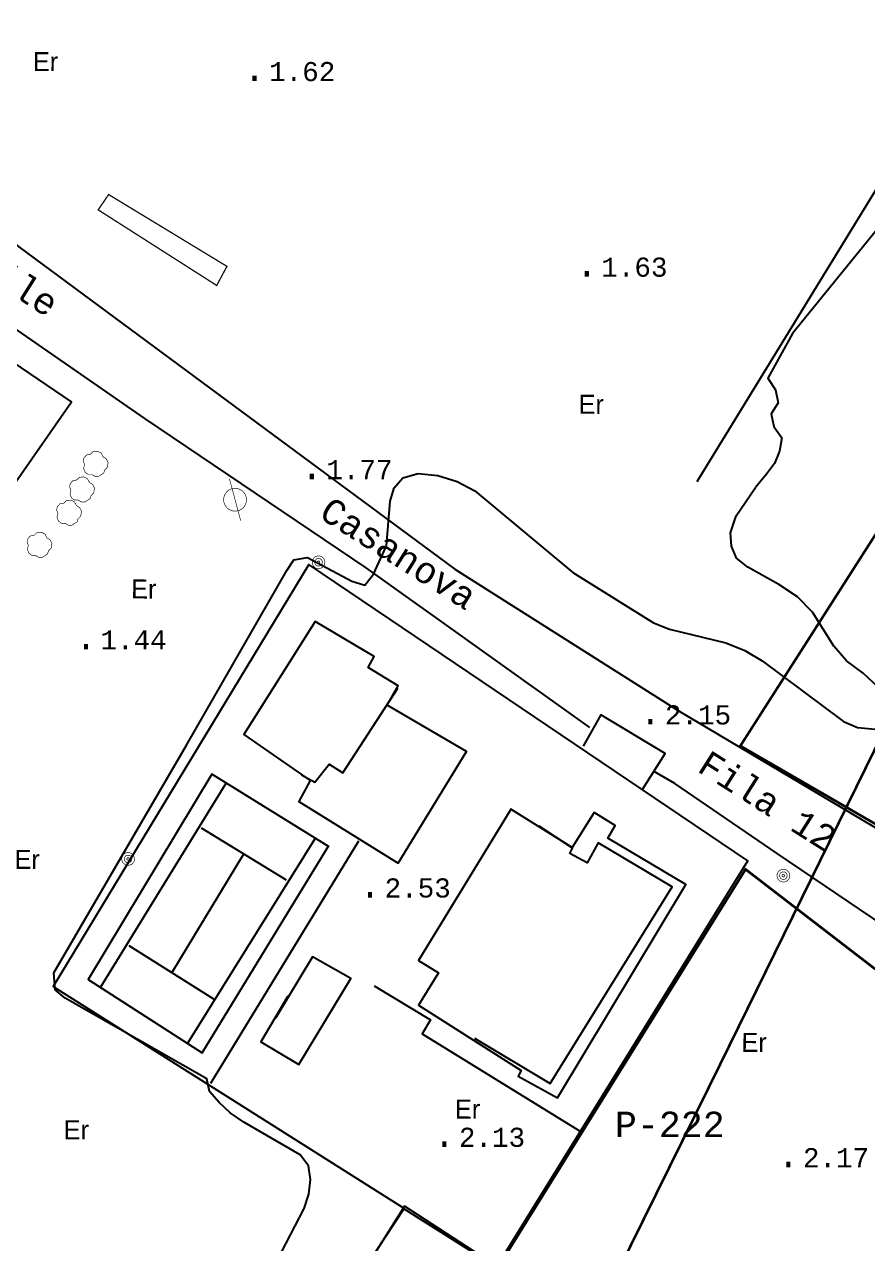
# Model space of a CAD drawing. Extents: x 743000 to 743800, y 4405200 to 4405700.
# Drawn here: x 743291.9 to 743358.1, y 4405360.5 to 4405456.1 of the extents above; entities that cross this region are included whole.
import ezdxf

# ---------------------------------------------------------------- set-up
doc = ezdxf.new("R2010")
doc.units = 0
doc.header["$MEASUREMENT"] = 0
for name, color, linetype in [('18', 7, 'CONTINUOUS'), ('2', 7, 'CONTINUOUS'), ('21', 7, 'CONTINUOUS'), ('24', 7, 'CONTINUOUS'), ('34', 7, 'CONTINUOUS'), ('41', 7, 'CONTINUOUS'), ('42', 7, 'CONTINUOUS'), ('45', 7, 'CONTINUOUS'), ('46', 7, 'CONTINUOUS'), ('50', 7, 'CONTINUOUS'), ('51', 7, 'CONTINUOUS'), ('54', 7, 'CONTINUOUS'), ('6', 7, 'CONTINUOUS'), ('7', 7, 'CONTINUOUS'), ('8', 7, 'CONTINUOUS')]:
    doc.layers.add(name, color=color, linetype=linetype)
doc.styles.add('MONOTXT', font='monotxt', dxfattribs={"height": 0.2})
doc.styles.get("Standard").update_dxf_attribs({"font": 'txt', "height": 0.2})

msp = doc.modelspace()

# ---------------------------------------------------------------- linework, layer by layer
at = {"layer": '18', "color": 3, "linetype": 'Continuous', "const_width": 0.2}
msp.add_lwpolyline([(743281.2, 4405272.04), (743285.31, 4405278.33), (743294.8699999999, 4405292.97), (743308.6099999999, 4405313.85), (743312.17, 4405319.15), (743322.8899999999, 4405332.82), (743328.7199999999, 4405340), (743330.7900000002, 4405342.73), (743346.3100000002, 4405374.15), (743389.0899999999, 4405461.23), (743401.1800000002, 4405484.66), (743408.76, 4405499.69)], dxfattribs=at)
at = {"layer": '2', "color": 7, "linetype": 'Continuous'}
msp.add_3dface([(743800, 4405200), (743800, 4405700), (743000.0000000001, 4405700), (743000.0000000001, 4405200)], dxfattribs=at)
at = {"layer": '21', "color": 30, "linetype": 'Continuous', "elevation": 2}
for points in [[(743374.21, 4405467.61), (743363.4999999999, 4405449.72), (743362.3, 4405447.64), (743362.28, 4405446.43), (743362.4699999999, 4405445.37), (743362.32, 4405444.33), (743352.19, 4405431.89), (743350.2699999998, 4405428.39), (743350.8599999999, 4405427.49), (743351.0899999999, 4405426.45), (743350.54, 4405425.59), (743350.7299999999, 4405424.6), (743351.3699999999, 4405423.72), (743351.19, 4405422.66), (743350.7799999998, 4405421.7)], [(743350.7799999998, 4405421.7), (743350.17, 4405420.87), (743349.3000000002, 4405419.82)], [(743311.03, 4405357.810000001), (743313.8999999998, 4405363.3), (743314.26, 4405364.42), (743314.4, 4405365.57), (743314.2399999999, 4405366.63), (743313.5699999998, 4405367.5), (743309.1499999998, 4405370.05), (743308.0899999999, 4405370.8), (743307.2299999999, 4405371.6), (743306.46, 4405372.46), (743306.2499999999, 4405373.46), (743295.13, 4405379.77), (743294.3499999999, 4405380.44), (743294.25, 4405381.77), (743304.6599999998, 4405399.61), (743312.5299999998, 4405413.31), (743313.09, 4405414.14), (743314.15, 4405414.33), (743317.6399999999, 4405412.47), (743318.6499999998, 4405412.17), (743319.3299999998, 4405413.03), (743320.3499999999, 4405415.24), (743320.64, 4405418.74), (743320.94, 4405419.79), (743321.63, 4405420.58), (743322.8299999998, 4405420.92), (743324.37, 4405420.77), (743325.89, 4405420.3), (743327.28, 4405419.560000001), (743334.97, 4405413.15), (743341.2999999998, 4405409.2), (743342.5599999998, 4405408.71), (743346.9699999999, 4405407.65), (743348.45, 4405407.05), (743349.8100000002, 4405406.22), (743356.2, 4405401.48), (743357.29, 4405401), (743358.69, 4405400.86)], [(743358.9299999998, 4405404.17), (743357.75, 4405405.25), (743356.4400000002, 4405406.23), (743355.4399999998, 4405407.38), (743353.78, 4405410.05), (743352.5899999999, 4405411.25), (743351.1299999999, 4405412.22), (743348.6900000002, 4405413.57), (743347.8199999998, 4405414.29), (743347.4100000001, 4405415.21), (743347.3499999999, 4405416.27), (743347.77, 4405417.61), (743349.3000000002, 4405419.82)]]:
    msp.add_lwpolyline(points, dxfattribs=at)
at = {"layer": '34', "color": 1, "linetype": 'Continuous'}
msp.add_polyline3d([(743312.6099999999, 4405379.93, 2.65), (743310.4999999999, 4405376.35, 2.55), (743313.4799999999, 4405374.57, 2.55), (743317.5499999998, 4405381.32, 2.71), (743314.55, 4405383.01, 2.71), (743311.6500000001, 4405378.2, 2.65)], dxfattribs=at)
at = {"layer": '41', "color": 1, "linetype": 'Continuous', "extrusion": (-0.8536966116833796, 0.5207706742898613, 0), "const_width": 0.05, "elevation": 1659624.047068}
msp.add_lwpolyline([(-4147944.137868322, 3.32), (-4147982.254453951, 3.3)], dxfattribs=at)
at = {"layer": '41', "color": 1, "linetype": 'Continuous', "extrusion": (-0.8557928558914253, 0.5173186520948168, 0), "const_width": 0.05, "elevation": 1642854.389408}
msp.add_lwpolyline([(-4154585.478487763, 2.03), (-4154612.541111434, 2.43)], dxfattribs=at)
at = {"layer": '41', "color": 1, "linetype": 'Continuous'}
for points in [[(743329.09, 4405358.87, 8.39), (743348.6900000002, 4405390.54, 3.43), (743314.25, 4405413.78, 2.94), (743294.2, 4405380.69, 2.93), (743321.6199999999, 4405363.37, 8.15)], [(743349.99, 4405345.13, 4.14), (743321.7699999998, 4405363.46, 8.03), (743305.7199999999, 4405337.96, 3.91), (743333.7499999999, 4405319.78, 4.25), (743349.8100000002, 4405345.22, 4.26)]]:
    msp.add_polyline3d(points, dxfattribs=at)
at = {"layer": '42', "color": 3, "linetype": 'Continuous', "const_width": 0.05}
for points, elevation in [([(743298.17, 4405420.96), (743297.76, 4405420.69), (743297.49, 4405420.69), (743297.23, 4405420.84), (743296.9499999998, 4405420.84), (743296.72, 4405421), (743296.5899999999, 4405421.3), (743296.66, 4405421.63), (743296.5600000002, 4405421.89), (743296.61, 4405422.14), (743296.82, 4405422.37), (743297.12, 4405422.42), (743297.3299999998, 4405422.63), (743297.68, 4405422.66), (743297.9599999998, 4405422.52), (743298.1299999999, 4405422.21), (743298.3699999999, 4405422.07), (743298.51, 4405421.78), (743298.45, 4405421.4), (743298.2399999999, 4405421.2), (743298.17, 4405420.96)], 3.72), ([(743297.0999999999, 4405418.95), (743296.6899999998, 4405418.68), (743296.42, 4405418.68), (743296.1599999998, 4405418.83), (743295.88, 4405418.83), (743295.6499999998, 4405418.99), (743295.52, 4405419.29), (743295.59, 4405419.62), (743295.4899999999, 4405419.88), (743295.54, 4405420.13), (743295.7499999999, 4405420.36), (743296.05, 4405420.41), (743296.2599999999, 4405420.62), (743296.61, 4405420.65), (743296.89, 4405420.51), (743297.06, 4405420.2), (743297.3, 4405420.06), (743297.44, 4405419.77), (743297.38, 4405419.39), (743297.17, 4405419.19), (743297.0999999999, 4405418.95)], 3.65), ([(743296.0799999998, 4405417.13), (743295.6699999998, 4405416.86), (743295.4, 4405416.86), (743295.1399999999, 4405417.01), (743294.86, 4405417.01), (743294.6299999999, 4405417.17), (743294.5, 4405417.47), (743294.5699999998, 4405417.8), (743294.4699999999, 4405418.06), (743294.52, 4405418.310000001), (743294.7299999999, 4405418.54), (743295.03, 4405418.59), (743295.2399999999, 4405418.8), (743295.59, 4405418.83), (743295.87, 4405418.69), (743296.04, 4405418.38), (743296.28, 4405418.24), (743296.42, 4405417.95), (743296.3599999999, 4405417.57), (743296.15, 4405417.37), (743296.0799999998, 4405417.13)], 3.47), ([(743293.76, 4405414.61), (743293.3499999999, 4405414.34), (743293.0799999998, 4405414.34), (743292.82, 4405414.49), (743292.54, 4405414.49), (743292.31, 4405414.65), (743292.18, 4405414.95), (743292.2499999999, 4405415.28), (743292.15, 4405415.54), (743292.1999999998, 4405415.79), (743292.41, 4405416.02), (743292.7099999998, 4405416.07), (743292.92, 4405416.28), (743293.27, 4405416.31), (743293.5499999998, 4405416.17), (743293.7199999999, 4405415.86), (743293.9599999998, 4405415.72), (743294.0999999999, 4405415.43), (743294.0399999998, 4405415.05), (743293.83, 4405414.85), (743293.76, 4405414.61)], 3.3)]:
    msp.add_lwpolyline(points, dxfattribs=dict(at, elevation=elevation))
at = {"layer": '45', "color": 1, "linetype": 'Continuous'}
for p, q in [((743344.7199999999, 4405420.28, 2.17), (743373.2399999999, 4405466.85, 1.95)), ((743306.5700000002, 4405373.11, 2.88), (743318.1900000002, 4405392.12, 6.49))]:
    msp.add_line(p, q, dxfattribs=at)
at = {"layer": '45', "color": 1, "linetype": 'Continuous', "extrusion": (-0.1089205120022778, -0.172674327103611, 0.9789381486204719), "elevation": -841648.069812}
msp.add_lwpolyline([(-1721613.849122779, 4035763.752201946), (-1721624.832915384, 4035763.752201946), (-1721624.989227512, 4035755.523242928)], dxfattribs=at)
at = {"layer": '46', "color": 7, "linetype": 'Continuous', "const_width": 0.2}
for points in [[(743370.31, 4405386.73), (743348.11, 4405399.560000001), (743368.99, 4405432.2), (743386.17, 4405459.35), (743401.52, 4405445.95), (743386.71, 4405417.65), (743370.31, 4405386.73)], [(743333.7099999998, 4405319.44), (743317.62, 4405329.89), (743333.6499999998, 4405355.32), (743329.02, 4405358.54), (743348.52, 4405389.88), (743368.44, 4405374.56), (743349.44, 4405344.79), (743333.6800000002, 4405319.26)]]:
    msp.add_lwpolyline(points, dxfattribs=at)
at = {"layer": '51', "color": 1, "linetype": 'Continuous', "const_width": 0.1, "elevation": 4.9}
msp.add_lwpolyline([(743297.7299999999, 4405441.59), (743307.0299999998, 4405435.66), (743307.83, 4405437.16), (743298.55, 4405442.79), (743297.7299999999, 4405441.59)], dxfattribs=at)
at = {"layer": '51', "color": 1, "linetype": 'Continuous'}
for points in [[(743280.08, 4405427.94, 4), (743291.27, 4405420.27, 4.9), (743295.6299999999, 4405426.54, 4.85), (743287.0299999998, 4405432.36, 4.77), (743286.1, 4405430.82, 4.32), (743288.5399999998, 4405429.34, 5.32), (743286.16, 4405426.1, 5.29), (743281.2, 4405429.41, 4.21), (743280.08, 4405427.94, 4)], [(743321.27, 4405390.37, 6.08), (743326.6199999999, 4405399.13, 6.09), (743320.39, 4405402.76, 7.92), (743321.27, 4405404.26, 7.63), (743318.9200000002, 4405405.71, 7.57), (743319.37, 4405406.56, 7.5), (743314.7499999999, 4405409.32, 7.5), (743309.1499999998, 4405400.46, 7.5), (743314.37, 4405396.85, 7.72), (743313.4699999999, 4405395.21, 5.96), (743321.27, 4405390.37, 6.08)], [(743313.68, 4405397.28, 7.51), (743314.7399999999, 4405396.72, 7.5), (743315.8399999999, 4405398.12, 7.56), (743316.92, 4405397.45, 7.56), (743321.23, 4405404.08, 7.56)], [(743330.1199999999, 4405394.62, 8.37), (743322.8499999999, 4405382.74, 8.36), (743324.4199999998, 4405381.76, 8.9), (743322.8499999999, 4405379.23, 8.9), (743330.91, 4405374.11, 9.34), (743330.69, 4405373.67, 3.62), (743333.76, 4405371.96, 4.79), (743343.8299999998, 4405388.7, 4.74), (743337.7099999998, 4405392.33, 3.54), (743338.3, 4405393.32, 2.8), (743336.6400000001, 4405394.33, 2.8), (743334.9099999998, 4405391.6, 10.24), (743330.0999999999, 4405394.6, 8.37), (743330.1199999999, 4405394.62, 8.37)], [(743327.26, 4405376.65, 10.4), (743333.2000000002, 4405373.08, 7.67), (743342.77, 4405388.51, 7.05), (743336.9499999998, 4405391.97, 7), (743336.0999999999, 4405390.38, 10.42), (743334.7399999999, 4405391.13, 9.94), (743334.9399999998, 4405391.53, 9.78), (743332.3299999998, 4405393.26, 9.19)]]:
    msp.add_polyline3d(points, dxfattribs=at)
at = {"layer": '54', "color": 1, "linetype": 'Continuous'}
for points in [[(743340.47, 4405396.19, 2.61), (743342.2199999999, 4405398.96, 2.28), (743337.1700000002, 4405401.99, 2.28), (743335.7699999998, 4405399.55, 2.49)], [(743319.3799999999, 4405380.75, 2.57), (743323.79, 4405378.08, 2.47), (743323.16, 4405376.99, 2.47), (743335.4899999999, 4405369.39, 2.47)]]:
    msp.add_polyline3d(points, dxfattribs=at)
at = {"layer": '6', "color": 7, "linetype": 'Continuous'}
for points in [[(743273.6199999999, 4405456.08, 2.36), (743273.31, 4405455.1, 2.3), (743273.82, 4405453.810000001, 2.18), (743275.02, 4405452.23, 2.13), (743291.4999999999, 4405438.68, 2.13), (743308.3699999999, 4405426.22, 2.13), (743325.6999999998, 4405413.41, 2.12), (743343.1800000002, 4405402.36, 2.12), (743360.93, 4405391.82, 2.27), (743373.74, 4405385.26, 2.3), (743374.9099999998, 4405385.32, 2.3), (743376.03, 4405386.07, 2.37), (743377.17, 4405387.23, 2.52), (743378.2599999999, 4405388.87, 2.55), (743381.26, 4405394.43, 2.43)], [(743336.3100000002, 4405400.99, 2.46), (743318.75, 4405413.51, 2.46), (743301.4, 4405425.24, 2.39), (743284.42, 4405436.97, 2.51), (743279.8699999999, 4405439.97, 2.51), (743278.38, 4405440.7, 2.51), (743275.43, 4405441.9, 2.94), (743273.2899999998, 4405442.73, 3), (743272.07, 4405442.68, 2.75)], [(743357.1299999999, 4405351.03, 2.93), (743367.7399999999, 4405369.2, 2.94), (743369.46, 4405372, 2.91), (743370.13, 4405373.76, 2.89), (743370.42, 4405375.46, 2.89), (743370.19, 4405377, 2.88), (743369.5, 4405378.22, 2.83), (743368.6, 4405379.23, 2.83), (743350.99, 4405391.12, 2.61), (743342.9599999998, 4405396.6, 2.44), (743341.2999999998, 4405397.58, 2.37)]]:
    msp.add_polyline3d(points, dxfattribs=at)
at = {"layer": '7', "color": 7, "linetype": 'Continuous', "const_width": 0.05}
for points, elevation in [([(743315.2599999999, 4405414.39), (743315.2299999999, 4405414.4), (743315.21, 4405414.42), (743315.1799999998, 4405414.43), (743315.15, 4405414.44), (743315.11, 4405414.44), (743315.0799999998, 4405414.45), (743315.05, 4405414.45), (743315.02, 4405414.45), (743314.99, 4405414.45), (743314.9599999998, 4405414.45), (743314.9299999998, 4405414.45), (743314.9, 4405414.44), (743314.87, 4405414.43), (743314.8299999998, 4405414.42), (743314.8099999998, 4405414.41), (743314.78, 4405414.39), (743314.7499999999, 4405414.38), (743314.7299999999, 4405414.36), (743314.7000000002, 4405414.34), (743314.6800000002, 4405414.32), (743314.6499999998, 4405414.3), (743314.6299999999, 4405414.27), (743314.6099999999, 4405414.25), (743314.6, 4405414.22), (743314.5799999998, 4405414.19), (743314.57, 4405414.17), (743314.55, 4405414.14), (743314.54, 4405414.11), (743314.53, 4405414.08), (743314.53, 4405414.05), (743314.52, 4405414.02), (743314.52, 4405413.98), (743314.52, 4405413.95), (743314.52, 4405413.92), (743314.52, 4405413.89), (743314.53, 4405413.86), (743314.54, 4405413.83), (743314.54, 4405413.8), (743314.56, 4405413.77), (743314.57, 4405413.74), (743314.5799999998, 4405413.71), (743314.6, 4405413.68), (743314.62, 4405413.66), (743314.64, 4405413.63), (743314.66, 4405413.61), (743314.6800000002, 4405413.59), (743314.7099999998, 4405413.57), (743314.7299999999, 4405413.55), (743314.76, 4405413.53), (743314.7900000002, 4405413.51), (743314.8099999998, 4405413.5), (743314.84, 4405413.49), (743314.87, 4405413.48), (743314.9, 4405413.47), (743314.9299999998, 4405413.47), (743314.9699999999, 4405413.46), (743314.9999999999, 4405413.46), (743315.03, 4405413.46), (743315.06, 4405413.46), (743315.0899999999, 4405413.46), (743315.1199999999, 4405413.47), (743315.15, 4405413.48), (743315.1799999998, 4405413.49), (743315.21, 4405413.5), (743315.2399999999, 4405413.51), (743315.27, 4405413.53), (743315.3000000002, 4405413.54), (743315.32, 4405413.560000001), (743315.35, 4405413.58), (743315.37, 4405413.6), (743315.39, 4405413.63), (743315.41, 4405413.65), (743315.4299999998, 4405413.68), (743315.45, 4405413.7), (743315.46, 4405413.73), (743315.4699999999, 4405413.76), (743315.4899999999, 4405413.79), (743315.5, 4405413.82), (743315.5, 4405413.85), (743315.5099999999, 4405413.88), (743315.5099999999, 4405413.91), (743315.5199999998, 4405413.94), (743315.5199999998, 4405413.98), (743315.5099999999, 4405414.01), (743315.5099999999, 4405414.04), (743315.5, 4405414.07), (743315.4899999999, 4405414.1), (743315.4799999999, 4405414.13), (743315.4699999999, 4405414.16), (743315.46, 4405414.19), (743315.4399999998, 4405414.22), (743315.42, 4405414.24), (743315.41, 4405414.27), (743315.39, 4405414.29), (743315.3599999999, 4405414.31), (743315.3399999999, 4405414.34), (743315.32, 4405414.35), (743315.29, 4405414.37), (743315.2599999999, 4405414.39)], 2.4), ([(743315.1599999998, 4405414.22), (743315.15, 4405414.23), (743315.13, 4405414.23), (743315.11, 4405414.24), (743315.0899999999, 4405414.24), (743315.07, 4405414.25), (743315.06, 4405414.25), (743315.04, 4405414.25), (743315.02, 4405414.25), (743314.9999999999, 4405414.25), (743314.9799999999, 4405414.25), (743314.9599999998, 4405414.25), (743314.94, 4405414.24), (743314.9199999998, 4405414.24), (743314.91, 4405414.23), (743314.8899999999, 4405414.23), (743314.87, 4405414.22), (743314.86, 4405414.21), (743314.84, 4405414.2), (743314.8299999998, 4405414.18), (743314.8099999998, 4405414.17), (743314.8, 4405414.16), (743314.7900000002, 4405414.14), (743314.78, 4405414.13), (743314.76, 4405414.11), (743314.7499999999, 4405414.1), (743314.7499999999, 4405414.08), (743314.7399999999, 4405414.060000001), (743314.7299999999, 4405414.05), (743314.7299999999, 4405414.03), (743314.7199999999, 4405414.01), (743314.7199999999, 4405413.99), (743314.7199999999, 4405413.97), (743314.7199999999, 4405413.95), (743314.7199999999, 4405413.93), (743314.7199999999, 4405413.91), (743314.7299999999, 4405413.9), (743314.7299999999, 4405413.88), (743314.7399999999, 4405413.86), (743314.7399999999, 4405413.84), (743314.7499999999, 4405413.82), (743314.76, 4405413.810000001), (743314.77, 4405413.79), (743314.78, 4405413.78), (743314.7900000002, 4405413.76), (743314.8, 4405413.75), (743314.82, 4405413.73), (743314.8299999998, 4405413.72), (743314.8499999999, 4405413.71), (743314.86, 4405413.7), (743314.88, 4405413.69), (743314.9, 4405413.68), (743314.91, 4405413.68), (743314.9299999998, 4405413.67), (743314.9500000002, 4405413.67), (743314.9699999999, 4405413.66), (743314.99, 4405413.66), (743315.0099999999, 4405413.66), (743315.03, 4405413.66), (743315.04, 4405413.66), (743315.06, 4405413.66), (743315.0799999998, 4405413.66), (743315.1, 4405413.67), (743315.1199999999, 4405413.68), (743315.1399999999, 4405413.68), (743315.15, 4405413.69), (743315.17, 4405413.7), (743315.1900000002, 4405413.71), (743315.2, 4405413.72), (743315.21, 4405413.73), (743315.2299999999, 4405413.75), (743315.2399999999, 4405413.76), (743315.2499999999, 4405413.78), (743315.27, 4405413.79), (743315.28, 4405413.810000001), (743315.28, 4405413.82), (743315.29, 4405413.84), (743315.3000000002, 4405413.86), (743315.3000000002, 4405413.88), (743315.31, 4405413.89), (743315.31, 4405413.91), (743315.31, 4405413.93), (743315.31, 4405413.95), (743315.32, 4405413.97), (743315.31, 4405413.99), (743315.31, 4405414.01), (743315.31, 4405414.03), (743315.3000000002, 4405414.04), (743315.29, 4405414.060000001), (743315.29, 4405414.08), (743315.28, 4405414.1), (743315.27, 4405414.11), (743315.2599999999, 4405414.13), (743315.2499999999, 4405414.14), (743315.2399999999, 4405414.16), (743315.2199999999, 4405414.17), (743315.21, 4405414.18), (743315.1900000002, 4405414.2), (743315.1799999998, 4405414.21), (743315.1599999998, 4405414.22)], 2.4), ([(743315.06, 4405414.04), (743315.06, 4405414.05), (743315.05, 4405414.05), (743315.05, 4405414.05), (743315.04, 4405414.05), (743315.03, 4405414.05), (743315.03, 4405414.060000001), (743315.02, 4405414.060000001), (743315.0099999999, 4405414.060000001), (743315.0099999999, 4405414.060000001), (743314.9999999999, 4405414.060000001), (743314.9999999999, 4405414.060000001), (743314.99, 4405414.05), (743314.99, 4405414.05), (743314.9799999999, 4405414.05), (743314.9699999999, 4405414.05), (743314.9699999999, 4405414.05), (743314.9599999998, 4405414.04), (743314.9599999998, 4405414.04), (743314.9500000002, 4405414.04), (743314.9500000002, 4405414.03), (743314.94, 4405414.03), (743314.94, 4405414.02), (743314.9299999998, 4405414.02), (743314.9299999998, 4405414.01), (743314.9299999998, 4405414.01), (743314.9199999998, 4405414), (743314.9199999998, 4405414), (743314.9199999998, 4405413.99), (743314.9199999998, 4405413.99), (743314.9199999998, 4405413.98), (743314.91, 4405413.97), (743314.91, 4405413.97), (743314.91, 4405413.96), (743314.91, 4405413.95), (743314.91, 4405413.95), (743314.91, 4405413.94), (743314.9199999998, 4405413.94), (743314.9199999998, 4405413.93), (743314.9199999998, 4405413.92), (743314.9199999998, 4405413.92), (743314.9199999998, 4405413.91), (743314.9299999998, 4405413.91), (743314.9299999998, 4405413.9), (743314.9299999998, 4405413.9), (743314.94, 4405413.89), (743314.94, 4405413.89), (743314.9500000002, 4405413.88), (743314.9500000002, 4405413.88), (743314.9599999998, 4405413.88), (743314.9599999998, 4405413.87), (743314.9699999999, 4405413.87), (743314.9699999999, 4405413.87), (743314.9799999999, 4405413.87), (743314.99, 4405413.86), (743314.99, 4405413.86), (743314.9999999999, 4405413.86), (743315.0099999999, 4405413.86), (743315.0099999999, 4405413.86), (743315.02, 4405413.86), (743315.02, 4405413.86), (743315.03, 4405413.86), (743315.04, 4405413.86), (743315.04, 4405413.87), (743315.05, 4405413.87), (743315.05, 4405413.87), (743315.06, 4405413.87), (743315.06, 4405413.88), (743315.07, 4405413.88), (743315.07, 4405413.88), (743315.0799999998, 4405413.89), (743315.0799999998, 4405413.89), (743315.0899999999, 4405413.9), (743315.0899999999, 4405413.9), (743315.0899999999, 4405413.91), (743315.1, 4405413.91), (743315.1, 4405413.92), (743315.1, 4405413.92), (743315.11, 4405413.93), (743315.11, 4405413.94), (743315.11, 4405413.94), (743315.11, 4405413.95), (743315.11, 4405413.95), (743315.11, 4405413.96), (743315.11, 4405413.97), (743315.11, 4405413.97), (743315.11, 4405413.98), (743315.11, 4405413.98), (743315.1, 4405413.99), (743315.1, 4405414), (743315.1, 4405414), (743315.1, 4405414.01), (743315.0899999999, 4405414.01), (743315.0899999999, 4405414.02), (743315.0899999999, 4405414.02), (743315.0799999998, 4405414.03), (743315.0799999998, 4405414.03), (743315.07, 4405414.04), (743315.07, 4405414.04), (743315.06, 4405414.04)], 2.4), ([(743300.32, 4405391.13), (743300.29, 4405391.14), (743300.27, 4405391.16), (743300.2399999999, 4405391.17), (743300.2099999998, 4405391.18), (743300.1699999998, 4405391.18), (743300.1399999999, 4405391.19), (743300.11, 4405391.19), (743300.0799999998, 4405391.19), (743300.0499999998, 4405391.19), (743300.02, 4405391.19), (743299.9899999999, 4405391.19), (743299.9599999998, 4405391.18), (743299.93, 4405391.17), (743299.8899999999, 4405391.16), (743299.8699999999, 4405391.15), (743299.84, 4405391.13), (743299.81, 4405391.12), (743299.79, 4405391.1), (743299.76, 4405391.08), (743299.7399999999, 4405391.060000001), (743299.7099999998, 4405391.04), (743299.69, 4405391.01), (743299.67, 4405390.99), (743299.6599999998, 4405390.96), (743299.64, 4405390.93), (743299.6299999999, 4405390.91), (743299.6099999999, 4405390.88), (743299.6, 4405390.85), (743299.59, 4405390.82), (743299.59, 4405390.79), (743299.5799999998, 4405390.76), (743299.5799999998, 4405390.72), (743299.5799999998, 4405390.69), (743299.5799999998, 4405390.66), (743299.5799999998, 4405390.63), (743299.59, 4405390.6), (743299.6, 4405390.57), (743299.6, 4405390.54), (743299.6199999999, 4405390.51), (743299.6299999999, 4405390.48), (743299.64, 4405390.45), (743299.6599999998, 4405390.42), (743299.6800000002, 4405390.4), (743299.7000000002, 4405390.37), (743299.7199999999, 4405390.35), (743299.7399999999, 4405390.33), (743299.77, 4405390.31), (743299.79, 4405390.29), (743299.82, 4405390.27), (743299.8499999999, 4405390.25), (743299.8699999999, 4405390.24), (743299.9, 4405390.23), (743299.93, 4405390.22), (743299.9599999998, 4405390.21), (743299.9899999999, 4405390.21), (743300.0300000001, 4405390.2), (743300.06, 4405390.2), (743300.0899999999, 4405390.2), (743300.12, 4405390.2), (743300.15, 4405390.2), (743300.18, 4405390.21), (743300.2099999998, 4405390.22), (743300.2399999999, 4405390.23), (743300.27, 4405390.24), (743300.3, 4405390.25), (743300.3299999998, 4405390.27), (743300.3599999999, 4405390.28), (743300.3799999999, 4405390.3), (743300.41, 4405390.32), (743300.43, 4405390.34), (743300.4500000002, 4405390.37), (743300.4699999999, 4405390.39), (743300.4899999999, 4405390.42), (743300.5099999999, 4405390.44), (743300.52, 4405390.47), (743300.53, 4405390.5), (743300.55, 4405390.53), (743300.5599999998, 4405390.56), (743300.5599999998, 4405390.59), (743300.57, 4405390.62), (743300.57, 4405390.65), (743300.5799999998, 4405390.68), (743300.5799999998, 4405390.72), (743300.57, 4405390.75), (743300.57, 4405390.78), (743300.5599999998, 4405390.810000001), (743300.55, 4405390.84), (743300.5400000002, 4405390.87), (743300.53, 4405390.9), (743300.52, 4405390.93), (743300.4999999999, 4405390.96), (743300.4799999999, 4405390.98), (743300.4699999999, 4405391.01), (743300.4500000002, 4405391.03), (743300.4199999998, 4405391.05), (743300.3999999998, 4405391.08), (743300.3799999999, 4405391.09), (743300.35, 4405391.11), (743300.32, 4405391.13)], 2.9), ([(743300.2199999999, 4405390.96), (743300.2099999998, 4405390.97), (743300.1900000002, 4405390.97), (743300.1699999998, 4405390.98), (743300.15, 4405390.98), (743300.1299999999, 4405390.99), (743300.12, 4405390.99), (743300.1, 4405390.99), (743300.0799999998, 4405390.99), (743300.06, 4405390.99), (743300.04, 4405390.99), (743300.02, 4405390.99), (743299.9999999999, 4405390.98), (743299.9799999999, 4405390.98), (743299.9699999999, 4405390.97), (743299.9500000002, 4405390.97), (743299.93, 4405390.96), (743299.92, 4405390.95), (743299.9, 4405390.94), (743299.8899999999, 4405390.92), (743299.8699999999, 4405390.91), (743299.86, 4405390.9), (743299.8499999999, 4405390.88), (743299.84, 4405390.87), (743299.82, 4405390.85), (743299.81, 4405390.84), (743299.81, 4405390.82), (743299.8, 4405390.8), (743299.79, 4405390.79), (743299.79, 4405390.77), (743299.78, 4405390.75), (743299.78, 4405390.73), (743299.78, 4405390.71), (743299.78, 4405390.69), (743299.78, 4405390.67), (743299.78, 4405390.65), (743299.79, 4405390.64), (743299.79, 4405390.62), (743299.8, 4405390.6), (743299.8, 4405390.58), (743299.81, 4405390.56), (743299.82, 4405390.55), (743299.8299999998, 4405390.53), (743299.84, 4405390.52), (743299.8499999999, 4405390.5), (743299.86, 4405390.49), (743299.88, 4405390.47), (743299.8899999999, 4405390.46), (743299.9099999998, 4405390.45), (743299.92, 4405390.44), (743299.9400000002, 4405390.43), (743299.9599999998, 4405390.42), (743299.9699999999, 4405390.42), (743299.9899999999, 4405390.41), (743300.01, 4405390.41), (743300.0300000001, 4405390.4), (743300.0499999998, 4405390.4), (743300.07, 4405390.4), (743300.0899999999, 4405390.4), (743300.1, 4405390.4), (743300.12, 4405390.4), (743300.1399999999, 4405390.4), (743300.1599999998, 4405390.41), (743300.18, 4405390.42), (743300.2, 4405390.42), (743300.2099999998, 4405390.43), (743300.23, 4405390.44), (743300.2499999999, 4405390.45), (743300.26, 4405390.46), (743300.27, 4405390.47), (743300.29, 4405390.49), (743300.3, 4405390.5), (743300.31, 4405390.52), (743300.3299999998, 4405390.53), (743300.34, 4405390.55), (743300.34, 4405390.56), (743300.35, 4405390.58), (743300.3599999999, 4405390.6), (743300.3599999999, 4405390.62), (743300.37, 4405390.63), (743300.37, 4405390.65), (743300.37, 4405390.67), (743300.37, 4405390.69), (743300.3799999999, 4405390.71), (743300.37, 4405390.73), (743300.37, 4405390.75), (743300.37, 4405390.77), (743300.3599999999, 4405390.78), (743300.35, 4405390.8), (743300.35, 4405390.82), (743300.34, 4405390.84), (743300.3299999998, 4405390.85), (743300.32, 4405390.87), (743300.31, 4405390.88), (743300.3, 4405390.9), (743300.28, 4405390.91), (743300.27, 4405390.92), (743300.2499999999, 4405390.94), (743300.2399999999, 4405390.95), (743300.2199999999, 4405390.96)], 2.9), ([(743300.12, 4405390.78), (743300.12, 4405390.79), (743300.11, 4405390.79), (743300.11, 4405390.79), (743300.1, 4405390.79), (743300.0899999999, 4405390.79), (743300.0899999999, 4405390.8), (743300.0799999998, 4405390.8), (743300.07, 4405390.8), (743300.07, 4405390.8), (743300.06, 4405390.8), (743300.06, 4405390.8), (743300.0499999998, 4405390.79), (743300.0499999998, 4405390.79), (743300.04, 4405390.79), (743300.0300000001, 4405390.79), (743300.0300000001, 4405390.79), (743300.02, 4405390.78), (743300.02, 4405390.78), (743300.01, 4405390.78), (743300.01, 4405390.77), (743299.9999999999, 4405390.77), (743299.9999999999, 4405390.76), (743299.9899999999, 4405390.76), (743299.9899999999, 4405390.75), (743299.9899999999, 4405390.75), (743299.9799999999, 4405390.74), (743299.9799999999, 4405390.74), (743299.9799999999, 4405390.73), (743299.9799999999, 4405390.73), (743299.9799999999, 4405390.72), (743299.9699999999, 4405390.71), (743299.9699999999, 4405390.71), (743299.9699999999, 4405390.7), (743299.9699999999, 4405390.69), (743299.9699999999, 4405390.69), (743299.9699999999, 4405390.68), (743299.9799999999, 4405390.68), (743299.9799999999, 4405390.67), (743299.9799999999, 4405390.66), (743299.9799999999, 4405390.66), (743299.9799999999, 4405390.65), (743299.9899999999, 4405390.65), (743299.9899999999, 4405390.64), (743299.9899999999, 4405390.64), (743299.9999999999, 4405390.63), (743299.9999999999, 4405390.63), (743300.01, 4405390.62), (743300.01, 4405390.62), (743300.02, 4405390.62), (743300.02, 4405390.61), (743300.0300000001, 4405390.61), (743300.0300000001, 4405390.61), (743300.04, 4405390.61), (743300.0499999998, 4405390.6), (743300.0499999998, 4405390.6), (743300.06, 4405390.6), (743300.07, 4405390.6), (743300.07, 4405390.6), (743300.0799999998, 4405390.6), (743300.0799999998, 4405390.6), (743300.0899999999, 4405390.6), (743300.1, 4405390.6), (743300.1, 4405390.61), (743300.11, 4405390.61), (743300.11, 4405390.61), (743300.12, 4405390.61), (743300.12, 4405390.62), (743300.1299999999, 4405390.62), (743300.1299999999, 4405390.62), (743300.1399999999, 4405390.63), (743300.1399999999, 4405390.63), (743300.15, 4405390.64), (743300.15, 4405390.64), (743300.15, 4405390.65), (743300.1599999998, 4405390.65), (743300.1599999998, 4405390.66), (743300.1599999998, 4405390.66), (743300.1699999998, 4405390.67), (743300.1699999998, 4405390.68), (743300.1699999998, 4405390.68), (743300.1699999998, 4405390.69), (743300.1699999998, 4405390.69), (743300.1699999998, 4405390.7), (743300.1699999998, 4405390.71), (743300.1699999998, 4405390.71), (743300.1699999998, 4405390.72), (743300.1699999998, 4405390.72), (743300.1599999998, 4405390.73), (743300.1599999998, 4405390.74), (743300.1599999998, 4405390.74), (743300.1599999998, 4405390.75), (743300.15, 4405390.75), (743300.15, 4405390.76), (743300.15, 4405390.76), (743300.1399999999, 4405390.77), (743300.1399999999, 4405390.77), (743300.1299999999, 4405390.78), (743300.1299999999, 4405390.78), (743300.12, 4405390.78)], 2.9), ([(743351.73, 4405389.82), (743351.7, 4405389.83), (743351.68, 4405389.85), (743351.6500000001, 4405389.86), (743351.6199999999, 4405389.87), (743351.58, 4405389.87), (743351.5499999998, 4405389.88), (743351.52, 4405389.88), (743351.49, 4405389.88), (743351.4599999998, 4405389.88), (743351.43, 4405389.88), (743351.4000000001, 4405389.88), (743351.3699999999, 4405389.87), (743351.34, 4405389.86), (743351.3, 4405389.85), (743351.2799999998, 4405389.84), (743351.25, 4405389.82), (743351.22, 4405389.810000001), (743351.1999999998, 4405389.79), (743351.17, 4405389.77), (743351.15, 4405389.75), (743351.1199999999, 4405389.73), (743351.0999999999, 4405389.7), (743351.0799999998, 4405389.68), (743351.0700000002, 4405389.65), (743351.05, 4405389.62), (743351.0399999998, 4405389.6), (743351.0199999998, 4405389.57), (743351.01, 4405389.54), (743350.9999999999, 4405389.51), (743350.9999999999, 4405389.48), (743350.99, 4405389.45), (743350.99, 4405389.41), (743350.99, 4405389.38), (743350.99, 4405389.35), (743350.99, 4405389.32), (743350.9999999999, 4405389.29), (743351.01, 4405389.26), (743351.01, 4405389.23), (743351.03, 4405389.2), (743351.0399999998, 4405389.17), (743351.05, 4405389.14), (743351.0700000002, 4405389.11), (743351.0899999999, 4405389.09), (743351.1099999999, 4405389.060000001), (743351.1299999999, 4405389.04), (743351.15, 4405389.02), (743351.1800000002, 4405389), (743351.1999999998, 4405388.98), (743351.23, 4405388.96), (743351.26, 4405388.94), (743351.2799999998, 4405388.93), (743351.3099999998, 4405388.92), (743351.34, 4405388.91), (743351.3699999999, 4405388.9), (743351.4000000001, 4405388.9), (743351.44, 4405388.89), (743351.4699999999, 4405388.89), (743351.5, 4405388.89), (743351.5299999998, 4405388.89), (743351.56, 4405388.89), (743351.5899999999, 4405388.9), (743351.6199999999, 4405388.91), (743351.6500000001, 4405388.92), (743351.68, 4405388.93), (743351.7099999998, 4405388.94), (743351.74, 4405388.96), (743351.77, 4405388.97), (743351.7899999998, 4405388.99), (743351.8199999998, 4405389.01), (743351.8399999999, 4405389.03), (743351.8599999999, 4405389.060000001), (743351.8799999999, 4405389.08), (743351.8999999998, 4405389.11), (743351.92, 4405389.13), (743351.9300000002, 4405389.16), (743351.94, 4405389.19), (743351.9599999998, 4405389.22), (743351.9699999999, 4405389.25), (743351.9699999999, 4405389.28), (743351.9799999999, 4405389.310000001), (743351.9799999999, 4405389.34), (743351.99, 4405389.37), (743351.99, 4405389.41), (743351.9799999999, 4405389.44), (743351.9799999999, 4405389.47), (743351.9699999999, 4405389.5), (743351.9599999998, 4405389.53), (743351.95, 4405389.56), (743351.94, 4405389.59), (743351.9300000002, 4405389.62), (743351.9100000001, 4405389.65), (743351.89, 4405389.67), (743351.8799999999, 4405389.7), (743351.8599999999, 4405389.72), (743351.8299999998, 4405389.74), (743351.81, 4405389.77), (743351.7899999998, 4405389.78), (743351.76, 4405389.8), (743351.73, 4405389.82)], 2.4), ([(743351.6299999999, 4405389.65), (743351.6199999999, 4405389.66), (743351.6, 4405389.66), (743351.58, 4405389.67), (743351.56, 4405389.67), (743351.54, 4405389.68), (743351.5299999998, 4405389.68), (743351.5099999999, 4405389.68), (743351.49, 4405389.68), (743351.4699999999, 4405389.68), (743351.45, 4405389.68), (743351.43, 4405389.68), (743351.41, 4405389.67), (743351.3899999999, 4405389.67), (743351.38, 4405389.66), (743351.3599999999, 4405389.66), (743351.34, 4405389.65), (743351.3299999998, 4405389.64), (743351.3099999998, 4405389.63), (743351.3, 4405389.61), (743351.2799999998, 4405389.6), (743351.27, 4405389.59), (743351.26, 4405389.57), (743351.25, 4405389.56), (743351.23, 4405389.54), (743351.22, 4405389.53), (743351.22, 4405389.51), (743351.2099999998, 4405389.49), (743351.1999999998, 4405389.48), (743351.1999999998, 4405389.46), (743351.19, 4405389.44), (743351.19, 4405389.42), (743351.19, 4405389.4), (743351.19, 4405389.38), (743351.19, 4405389.36), (743351.19, 4405389.34), (743351.1999999998, 4405389.33), (743351.1999999998, 4405389.310000001), (743351.2099999998, 4405389.29), (743351.2099999998, 4405389.27), (743351.22, 4405389.25), (743351.23, 4405389.24), (743351.2399999999, 4405389.22), (743351.25, 4405389.21), (743351.26, 4405389.19), (743351.27, 4405389.18), (743351.2899999998, 4405389.16), (743351.3, 4405389.15), (743351.3200000002, 4405389.14), (743351.3299999998, 4405389.13), (743351.3499999999, 4405389.12), (743351.3699999999, 4405389.11), (743351.38, 4405389.11), (743351.4000000001, 4405389.1), (743351.42, 4405389.1), (743351.44, 4405389.09), (743351.4599999998, 4405389.09), (743351.48, 4405389.09), (743351.5, 4405389.09), (743351.5099999999, 4405389.09), (743351.5299999998, 4405389.09), (743351.5499999998, 4405389.09), (743351.5700000002, 4405389.1), (743351.5899999999, 4405389.11), (743351.6099999999, 4405389.11), (743351.6199999999, 4405389.12), (743351.6399999999, 4405389.13), (743351.66, 4405389.14), (743351.67, 4405389.15), (743351.68, 4405389.16), (743351.7, 4405389.18), (743351.7099999998, 4405389.19), (743351.7199999999, 4405389.21), (743351.74, 4405389.22), (743351.7499999999, 4405389.24), (743351.7499999999, 4405389.25), (743351.76, 4405389.27), (743351.77, 4405389.29), (743351.77, 4405389.310000001), (743351.78, 4405389.32), (743351.78, 4405389.34), (743351.78, 4405389.36), (743351.78, 4405389.38), (743351.7899999998, 4405389.4), (743351.78, 4405389.42), (743351.78, 4405389.44), (743351.78, 4405389.46), (743351.77, 4405389.47), (743351.76, 4405389.49), (743351.76, 4405389.51), (743351.7499999999, 4405389.53), (743351.74, 4405389.54), (743351.73, 4405389.56), (743351.7199999999, 4405389.57), (743351.7099999998, 4405389.59), (743351.6900000002, 4405389.6), (743351.68, 4405389.61), (743351.66, 4405389.63), (743351.6500000001, 4405389.64), (743351.6299999999, 4405389.65)], 2.4), ([(743351.5299999998, 4405389.47), (743351.5299999998, 4405389.48), (743351.52, 4405389.48), (743351.52, 4405389.48), (743351.5099999999, 4405389.48), (743351.5, 4405389.48), (743351.5, 4405389.49), (743351.49, 4405389.49), (743351.48, 4405389.49), (743351.48, 4405389.49), (743351.4699999999, 4405389.49), (743351.4699999999, 4405389.49), (743351.4599999998, 4405389.48), (743351.4599999998, 4405389.48), (743351.45, 4405389.48), (743351.44, 4405389.48), (743351.44, 4405389.48), (743351.43, 4405389.47), (743351.43, 4405389.47), (743351.42, 4405389.47), (743351.42, 4405389.46), (743351.41, 4405389.46), (743351.41, 4405389.45), (743351.4000000001, 4405389.45), (743351.4000000001, 4405389.44), (743351.4000000001, 4405389.44), (743351.3899999999, 4405389.43), (743351.3899999999, 4405389.43), (743351.3899999999, 4405389.42), (743351.3899999999, 4405389.42), (743351.3899999999, 4405389.41), (743351.38, 4405389.4), (743351.38, 4405389.4), (743351.38, 4405389.39), (743351.38, 4405389.38), (743351.38, 4405389.38), (743351.38, 4405389.37), (743351.3899999999, 4405389.37), (743351.3899999999, 4405389.36), (743351.3899999999, 4405389.35), (743351.3899999999, 4405389.35), (743351.3899999999, 4405389.34), (743351.4000000001, 4405389.34), (743351.4000000001, 4405389.33), (743351.4000000001, 4405389.33), (743351.41, 4405389.32), (743351.41, 4405389.32), (743351.42, 4405389.310000001), (743351.42, 4405389.310000001), (743351.43, 4405389.310000001), (743351.43, 4405389.3), (743351.44, 4405389.3), (743351.44, 4405389.3), (743351.45, 4405389.3), (743351.4599999998, 4405389.29), (743351.4599999998, 4405389.29), (743351.4699999999, 4405389.29), (743351.48, 4405389.29), (743351.48, 4405389.29), (743351.49, 4405389.29), (743351.49, 4405389.29), (743351.5, 4405389.29), (743351.5099999999, 4405389.29), (743351.5099999999, 4405389.3), (743351.52, 4405389.3), (743351.52, 4405389.3), (743351.5299999998, 4405389.3), (743351.5299999998, 4405389.310000001), (743351.54, 4405389.310000001), (743351.54, 4405389.310000001), (743351.5499999998, 4405389.32), (743351.5499999998, 4405389.32), (743351.56, 4405389.33), (743351.56, 4405389.33), (743351.56, 4405389.34), (743351.5700000002, 4405389.34), (743351.5700000002, 4405389.35), (743351.5700000002, 4405389.35), (743351.58, 4405389.36), (743351.58, 4405389.37), (743351.58, 4405389.37), (743351.58, 4405389.38), (743351.58, 4405389.38), (743351.58, 4405389.39), (743351.58, 4405389.4), (743351.58, 4405389.4), (743351.58, 4405389.41), (743351.58, 4405389.41), (743351.5700000002, 4405389.42), (743351.5700000002, 4405389.43), (743351.5700000002, 4405389.43), (743351.5700000002, 4405389.44), (743351.56, 4405389.44), (743351.56, 4405389.45), (743351.56, 4405389.45), (743351.5499999998, 4405389.46), (743351.5499999998, 4405389.46), (743351.54, 4405389.47), (743351.54, 4405389.47), (743351.5299999998, 4405389.47)], 2.4)]:
    msp.add_lwpolyline(points, dxfattribs=dict(at, elevation=elevation))
at = {"layer": '8', "color": 7, "linetype": 'Continuous'}
for p, q in [((743297.94, 4405380.67, 2.15), (743307.7599999999, 4405396.65, 2.15)), ((743305.81, 4405393.13, 2.15), (743312.47, 4405389.05, 2.15)), ((743314.78, 4405392.34, 2.14), (743304.77, 4405376.28, 2.15)), ((743303.5199999998, 4405381.77, 2.15), (743309.1499999998, 4405391.09, 2.15)), ((743300.1299999999, 4405383.92, 2.15), (743306.7799999998, 4405379.73, 2.15))]:
    msp.add_line(p, q, dxfattribs=at)
at = {"layer": '8', "color": 7, "linetype": 'Continuous', "const_width": 0.05, "elevation": 2.51}
for points in [[(743308.92, 4405419.63), (743308.87, 4405419.66), (743308.81, 4405419.68), (743308.76, 4405419.71), (743308.7099999998, 4405419.72), (743308.6499999998, 4405419.74), (743308.5999999999, 4405419.74), (743308.54, 4405419.75), (743308.4899999999, 4405419.75), (743308.4300000002, 4405419.75), (743308.3699999999, 4405419.75), (743308.3099999998, 4405419.74), (743308.26, 4405419.73), (743308.2, 4405419.71), (743308.15, 4405419.7), (743308.0999999999, 4405419.67), (743308.0499999998, 4405419.65), (743308, 4405419.62), (743307.95, 4405419.59), (743307.91, 4405419.560000001), (743307.8599999999, 4405419.52), (743307.82, 4405419.48), (743307.79, 4405419.44), (743307.75, 4405419.39), (743307.72, 4405419.34), (743307.69, 4405419.29), (743307.66, 4405419.25), (743307.64, 4405419.19), (743307.6199999999, 4405419.14), (743307.5999999999, 4405419.08), (743307.5899999999, 4405419.03), (743307.5799999998, 4405418.97), (743307.5799999998, 4405418.92), (743307.5799999998, 4405418.86), (743307.5799999998, 4405418.8), (743307.5799999998, 4405418.75), (743307.5899999999, 4405418.69), (743307.5999999999, 4405418.64), (743307.6199999999, 4405418.58), (743307.64, 4405418.53), (743307.66, 4405418.48), (743307.69, 4405418.42), (743307.72, 4405418.38), (743307.75, 4405418.33), (743307.7799999998, 4405418.29), (743307.82, 4405418.24), (743307.8599999999, 4405418.2), (743307.91, 4405418.17), (743307.95, 4405418.13), (743308, 4405418.1), (743308.0499999998, 4405418.07), (743308.0999999999, 4405418.05), (743308.15, 4405418.03), (743308.2, 4405418.01), (743308.26, 4405417.99), (743308.3200000002, 4405417.98), (743308.3699999999, 4405417.97), (743308.4300000002, 4405417.97), (743308.48, 4405417.96), (743308.54, 4405417.97), (743308.5999999999, 4405417.98), (743308.6499999998, 4405417.99), (743308.7099999998, 4405418), (743308.76, 4405418.01), (743308.8199999998, 4405418.03), (743308.87, 4405418.06), (743308.92, 4405418.09), (743308.9699999999, 4405418.12), (743309.01, 4405418.15), (743309.05, 4405418.19), (743309.1, 4405418.22), (743309.14, 4405418.26), (743309.17, 4405418.310000001), (743309.2099999998, 4405418.35), (743309.2399999999, 4405418.4), (743309.26, 4405418.45), (743309.29, 4405418.5), (743309.31, 4405418.560000001), (743309.3299999998, 4405418.61), (743309.34, 4405418.66), (743309.3499999999, 4405418.72), (743309.36, 4405418.78), (743309.36, 4405418.83), (743309.36, 4405418.89), (743309.36, 4405418.94), (743309.3499999999, 4405419), (743309.34, 4405419.06), (743309.3299999998, 4405419.11), (743309.31, 4405419.17), (743309.29, 4405419.22), (743309.27, 4405419.27), (743309.2399999999, 4405419.32), (743309.2099999998, 4405419.37), (743309.17, 4405419.41), (743309.14, 4405419.46), (743309.1, 4405419.5), (743309.06, 4405419.54), (743309.01, 4405419.57), (743308.9599999998, 4405419.6), (743308.92, 4405419.63)], [(743308.9100000001, 4405417.22), (743308.03, 4405420.5)]]:
    msp.add_lwpolyline(points, dxfattribs=at)
at = {"layer": '8', "color": 7, "linetype": 'Continuous'}
msp.add_polyline3d([(743315.86, 4405391.65, 2.2), (743306.65, 4405397.33, 2.14), (743296.9499999998, 4405381.24, 2.13), (743305.88, 4405375.49, 2.13), (743315.82, 4405391.74, 2.14)], dxfattribs=at)

# ---------------------------------------------------------------- texts
at = {"layer": '24', "color": 7, "linetype": 'Continuous', "style": 'MONOTXT'}
for s, height, p in [('1.62                        ', 1.5, (743311.14, 4405451.68, 1.62)), ('.                           ', 1.99, (743309.14, 4405451.68, 1.62)), ('1.63                        ', 1.5, (743337.2, 4405436.35, 1.63)), ('.                           ', 1.99, (743335.1999999998, 4405436.35, 1.63)), ('1.77                        ', 1.5, (743315.63, 4405420.47, 1.77)), ('.                           ', 1.99, (743313.6299999999, 4405420.47, 1.77)), ('1.44                        ', 1.5, (743297.9100000001, 4405407.12, 1.44)), ('.                           ', 1.99, (743295.91, 4405407.12, 1.44)), ('2.15                        ', 1.5, (743342.1900000002, 4405401.24, 2.15)), ('.                           ', 1.99, (743340.19, 4405401.24, 2.15)), ('2.53                        ', 1.5, (743320.2, 4405387.67, 2.53)), ('.                           ', 1.99, (743318.2, 4405387.67, 2.53)), ('2.13                        ', 1.5, (743326.0299999998, 4405368.12, 2.13)), ('.                           ', 1.99, (743324.03, 4405368.12, 2.13)), ('2.17                        ', 1.5, (743353.02, 4405366.52, 2.17)), ('.                           ', 1.99, (743351.0199999998, 4405366.52, 2.17))]:
    msp.add_text(s, height=height, dxfattribs=at).set_placement(p)
at = {"layer": '42', "color": 7, "linetype": 'Continuous'}
for p in [(743292.5999999999, 4405452.47, 1.63), (743335.41, 4405425.6, 1.65), (743300.31, 4405411.12, 2.04), (743291.16, 4405389.92, 2.04), (743348.19, 4405375.57, 2.04), (743325.71, 4405370.34, 2.04), (743295.02, 4405368.71, 2.03)]:
    msp.add_text('Er                          ', height=1.49, rotation=359.7900000066, dxfattribs=at).set_placement(p)
at = {"layer": '50', "color": 7, "linetype": 'Continuous', "style": 'MONOTXT'}
for s, rotation, p in [('Calle                       ', 327.6999999869, (743286.49, 4405437.71)), ('Casanova                    ', 327.6999999869, (743314.9500000002, 4405417.5)), ('Fila 12', 327.6999999357, (743344.63, 4405397.62))]:
    msp.add_text(s, height=1.99, rotation=rotation, dxfattribs=at).set_placement(p)
msp.add_text('P-222                       ', height=1.99, dxfattribs=at).set_placement((743338.27, 4405368.89))

doc.saveas('drawing.dxf')
